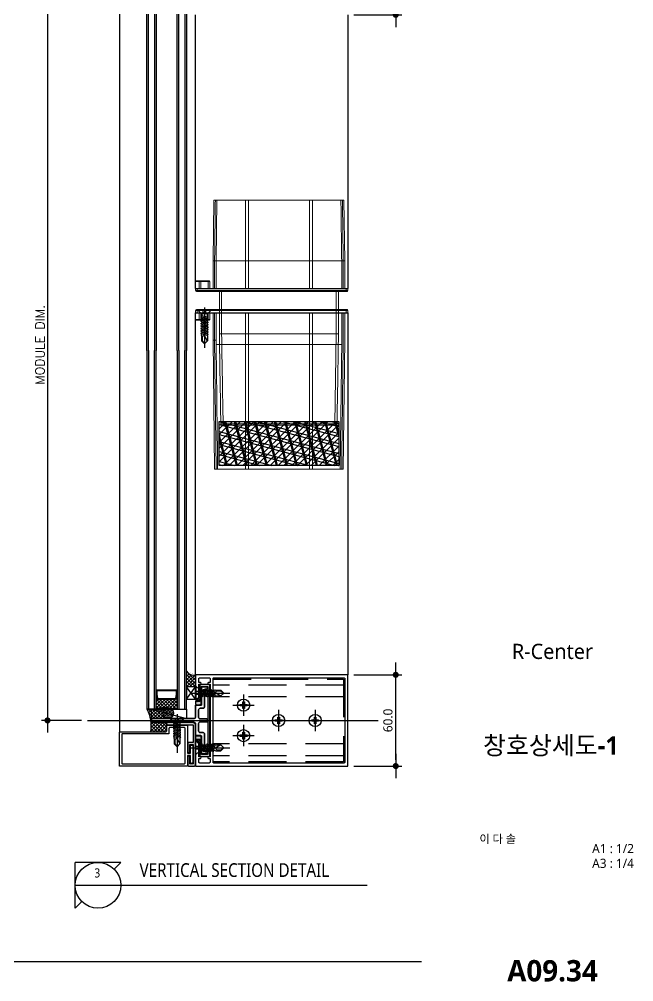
# Model space of a CAD drawing. Extents: x 93 to 3288, y 42 to 1146.
# Drawn here: x 1203 to 1606, y 59 to 692 of the extents above; entities that cross this region are included whole.
import ezdxf
from ezdxf.enums import TextEntityAlignment as Align

# ---------------------------------------------------------------- set-up
doc = ezdxf.new("R2010")
doc.units = 0
doc.header["$LTSCALE"] = 200
doc.header["$MEASUREMENT"] = 0
doc.header["$PDMODE"] = 3
doc.header["$PDSIZE"] = -1
for name, pattern in [('0_A-CEN', [48, 40, -4, 0, -4]), ('CEN-GAUN', [32.2, 30, -1, 0.2, -1]), ('CENTERX2', [4, 2.5, -0.5, 0.5, -0.5]), ('DASHED', [0.3, 0.17, -0.13]), ('HIDDEN', [0.375, 0.25, -0.125]), ('PHANTOM', [25, 20, -1, 1, -1, 1, -1])]:
    doc.linetypes.add(name, pattern=pattern)
doc.layers.get('0').update_dxf_attribs({"linetype": 'CONTINUOUS'})
doc.layers.get('Defpoints').update_dxf_attribs({"color": 137, "linetype": 'CONTINUOUS'})
for name, color, linetype in [('0-SILICONE', 1, 'CONTINUOUS'), ('0-SILICONE HAT', 1, 'CONTINUOUS'), ('0-SPACER TAPE', 2, 'CONTINUOUS'), ('01TEX', 3, 'CONTINUOUS'), ('05SB', 5, 'HIDDEN'), ('3', 3, 'CONTINUOUS'), ('A-CEN', 1, 'CONTINUOUS'), ('A-DIES', 3, 'CONTINUOUS'), ('A-ELE', 60, 'CONTINUOUS'), ('A-HAT', 1, 'CONTINUOUS'), ('A-SEC', 2, 'CONTINUOUS'), ('CEN', 1, 'CEN-GAUN'), ('DIM', 7, 'CONTINUOUS'), ('ELE', 60, 'CONTINUOUS'), ('FORM', 7, 'CONTINUOUS'), ('Glass', 4, 'CONTINUOUS'), ('HAT', 8, 'CONTINUOUS'), ('hatch', 252, 'CONTINUOUS'), ('PA', 6, 'CONTINUOUS'), ('SEALANT', 1, 'CONTINUOUS'), ('SN-BOLT', 6, 'CONTINUOUS'), ('TAG', 6, 'CONTINUOUS'), ('TEXT', 3, 'CONTINUOUS'), ('XR-SHEET$0$TITLE', 7, 'CONTINUOUS'), ('XR-SHEET$1$SHT', 5, 'CONTINUOUS'), ('XR-SHEET$1$TEXT', 3, 'CONTINUOUS'), ('감봉', 4, 'CONTINUOUS')]:
    doc.layers.add(name, color=color, linetype=linetype)
doc.styles.add('FORM1', font='malgun.ttf', dxfattribs={"width": 0.85})
doc.styles.add('GAUN', font='malgun.ttf')
doc.styles.add('XR-SHEET$0$굴림체(옥산)', font='malgun.ttf')
doc.styles.add('맑은고딕', font='malgun.ttf')
doc.styles.add('맑은고딕B', font='malgunbd.ttf')
doc.styles.add('스타일1', font='malgun.ttf')
doc.dimstyles.new('GAUN-4', dxfattribs={"dimscale": 4, "dimtxt": 1.5, "dimasz": 1, "dimexe": 1, "dimexo": 1, "dimgap": 0.5, "dimtad": 1, "dimdec": 1, "dimzin": 1, "dimdsep": 46, "dimlunit": 6, "dimtxsty": '맑은고딕', "dimblk": 'CJDOT', "dimcen": 0.09, "dimdle": 1, "dimclrd": 256, "dimclre": 256, "dimclrt": 3, "dimadec": 0, "dimazin": 0, "dimtfac": 1, "dimtdec": 1, "dimtix": 1, "dimtmove": 2, "dimatfit": 3, "dimfxl": 1, "dimtolj": 1, "dimtzin": 1, "dimarcsym": 0})
pattern_1 = [(315.035, (0, 0), (1.12185, 1.12321), []), (45.035, (0, 0), (-1.12321, 1.12185), [])]
pattern_2 = [(135, (-7575.6603, -1535.9426), (-0.67351921, -0.67351921), []), (225, (-7575.6603, -1535.9426), (0.67351921, -0.67351921), [])]

# ---------------------------------------------------------------- blocks, each defined once
blk = doc.blocks.new('JA-D-420')
at = {"layer": 'A-DIES'}
for points in [[(-44.1, -22.6), (-14.1, -22.6, -0.414214), (-13.6, -23.1), (-13.6, -26.8), (0, -26.8), (0, -8.5), (2, -8.5), (2, -13.05, 1), (3.5, -13.05), (3.5, -2.45, 1), (2, -2.45), (2, -7), (0, -7), (0, 0), (-44.6, 0), (-44.6, -22.1, 0.414214)], [(-43.1, -1.8, -0.414214), (-42.8, -1.5), (-2, -1.5, -0.414214), (-1.5, -2), (-1.5, -24.8, -0.414214), (-2, -25.3), (-11.6, -25.3, -0.414214), (-12.1, -24.8), (-12.1, -21.6, 0.414214), (-12.6, -21.1), (-42.8, -21.1, -0.414214), (-43.1, -20.8)]]:
    blk.add_lwpolyline(points, format="xyb", close=True, dxfattribs=at)
blk = doc.blocks.new('JA-DM-21(JA-D-420)')
blk.add_blockref('JA-D-420', (9526.23, 2493.03))
blk = doc.blocks.new('JA-DM-22(JA-D-325)')
at = {"layer": 'A-DIES'}
for points in [[(-100, 0), (-100, -7.7), (-99.7, -8), (-100, -8.3), (-100, -11.7), (-99.7, -12), (-100, -12.3), (-100, -16), (-98.8, -16, 0.414214), (-97.8, -15), (-97.8, -6.05), (-96.8, -6.05, 1), (-96.8, -5.05), (-97.8, -5.05), (-97.8, -2.5, -0.414214), (-97.3, -2), (-91, -2, -0.414214), (-90.5, -2.5), (-90.5, -5.05), (-91.5, -5.05, 1), (-91.5, -6.05), (-90.5, -6.05), (-90.5, -53.95), (-91.5, -53.95, 1), (-91.5, -54.95), (-90.5, -54.95), (-90.5, -57.5, -0.414214), (-91, -58), (-97.3, -58, -0.414214), (-97.8, -57.5), (-97.8, -54.95), (-96.8, -54.95, 1), (-96.8, -53.95), (-97.8, -53.95), (-97.8, -45, 0.414214), (-98.8, -44), (-100, -44), (-100, -47.7), (-99.7, -48), (-100, -48.3), (-100, -51.7), (-99.7, -52), (-100, -52.3), (-100, -60), (0, -60), (0, 0)], [(-88.5, -2.5, -0.414214), (-88, -2), (-2.5, -2, -0.414214), (-2, -2.5), (-2, -57.5, -0.414214), (-2.5, -58), (-88, -58, -0.414214), (-88.5, -57.5)]]:
    blk.add_lwpolyline(points, format="xyb", close=True, dxfattribs=at)
blk = doc.blocks.new('CJDOT')
blk.add_line((-2, 0), (2, 0))
at = {"const_width": 0.5}
blk.add_lwpolyline([(-0.25, 0, 1), (0.25, 0, 1)], format="xyb", close=True, dxfattribs=at)
blk = doc.blocks.new('*D102')
at = {"layer": 'Defpoints', "color": 0, "transparency": 16777216}
for p in [(1418.51, 754.62, 0), (1450.01, 754.62, 0), (1418.51, 694.62, 0)]:
    blk.add_point(p, dxfattribs=at)
at = {"layer": 'DIM', "lineweight": -2, "transparency": 16777216}
for p, q in [((1422.51, 754.62, 0), (1454.01, 754.62, 0)), ((1450.01, 698.62, 0), (1450.01, 750.62, 0)), ((1422.51, 694.62, 0), (1454.01, 694.62, 0))]:
    blk.add_line(p, q, dxfattribs=at)
at = {"layer": 'DIM', "lineweight": -2, "transparency": 16777216, "xscale": 4, "yscale": 4, "zscale": 4}
for p, rotation in [((1450.01, 754.62, 0), 90), ((1450.01, 694.62, 0), 270)]:
    blk.add_blockref('CJDOT', p, dxfattribs=dict(at, rotation=rotation))
at = {"layer": 'DIM', "color": 3, "transparency": 16777216, "insert": (1444.91, 724.62, 0), "char_height": 6, "attachment_point": 5, "rotation": 90, "style": '맑은고딕'}
blk.add_mtext('\\A1;60.0', dxfattribs=at)
blk = doc.blocks.new('*U86')
at = {"layer": 'A-HAT'}
h = blk.add_hatch(dxfattribs=at)
h.set_pattern_fill('ANSI37', color=252, scale=0.5, angle=-89.96539, style=0)
h.set_pattern_definition(pattern_1)
h.paths.add_polyline_path([(20, 0, -0.125563), (6, 0), (6, -9.5), (6.48, -7.1, -0.357511), (7.21, -6.5), (18.79, -6.5, -0.357511), (19.52, -7.1), (20, -9.5)])
at = {"layer": 'Glass', "color": 5, "linetype": 'PHANTOM', "ltscale": 2}
for p, q in [((1, -243.21), (1, 0)), ((5, 0), (5, -243.21)), ((21, -243.21), (21, 0)), ((25, 0), (25, -243.21))]:
    blk.add_line(p, q, dxfattribs=at)
at = {"layer": 'Glass'}
for points in [[(0, -243.21), (0, 0), (6, 0), (6, -243.21)], [(20, -243.21), (20, 0), (26, 0), (26, -243.21)]]:
    blk.add_lwpolyline(points, dxfattribs=at)
at = {"layer": 'SEALANT'}
blk.add_arc((13, 27.44), 28.31, 255.6865, 284.3135, dxfattribs=at)
at = {"layer": '감봉'}
for points in [[(6, -11.75), (6, -9.5), (6.48, -7.1, -0.357511), (7.21, -6.5), (18.79, -6.5, -0.357511), (19.52, -7.1), (20, -9.5), (20, -11.75, -0.414214), (19.25, -12.5), (6.75, -12.5, -0.414214)], [(6.5, -11.75), (6.5, -9.55), (6.97, -7.2, -0.357511), (7.21, -7), (18.79, -7, -0.357511), (19.03, -7.2), (19.5, -9.55), (19.5, -11.75, -0.414214), (19.25, -12), (6.75, -12, -0.414214)]]:
    blk.add_lwpolyline(points, format="xyb", close=True, dxfattribs=at)
blk = doc.blocks.new('*U83')
at = {"layer": 'A-HAT'}
h = blk.add_hatch(dxfattribs=at)
h.set_pattern_fill('ANSI37', color=252, scale=0.5, angle=-89.96539, style=0)
h.set_pattern_definition(pattern_1)
h.paths.add_polyline_path([(20, 0, -0.125563), (6, 0), (6, -9.5), (6.48, -7.1, -0.357511), (7.21, -6.5), (18.79, -6.5, -0.357511), (19.52, -7.1), (20, -9.5)])
at = {"layer": 'Glass', "color": 5, "linetype": 'PHANTOM', "ltscale": 2}
for p, q in [((1, -235.81), (1, 0)), ((5, 0), (5, -235.81)), ((21, -235.81), (21, 0)), ((25, 0), (25, -235.81))]:
    blk.add_line(p, q, dxfattribs=at)
at = {"layer": 'Glass'}
for points in [[(0, -235.81), (0, 0), (6, 0), (6, -235.81)], [(20, -235.81), (20, 0), (26, 0), (26, -235.81)]]:
    blk.add_lwpolyline(points, dxfattribs=at)
at = {"layer": 'SEALANT'}
blk.add_arc((13, 27.44), 28.31, 255.6865, 284.3135, dxfattribs=at)
at = {"layer": '감봉'}
for points in [[(6, -11.75), (6, -9.5), (6.48, -7.1, -0.357511), (7.21, -6.5), (18.79, -6.5, -0.357511), (19.52, -7.1), (20, -9.5), (20, -11.75, -0.414214), (19.25, -12.5), (6.75, -12.5, -0.414214)], [(6.5, -11.75), (6.5, -9.55), (6.97, -7.2, -0.357511), (7.21, -7), (18.79, -7, -0.357511), (19.03, -7.2), (19.5, -9.55), (19.5, -11.75, -0.414214), (19.25, -12), (6.75, -12, -0.414214)]]:
    blk.add_lwpolyline(points, format="xyb", close=True, dxfattribs=at)
blk = doc.blocks.new('SC')
at = {"color": 9}
for p, q in [((16364.66, -9698.82), (16364.66, -9689.82)), ((16364.88, -9689.82), (16364.66, -9689.82)), ((16364.88, -9698.82), (16364.66, -9698.82))]:
    blk.add_line(p, q, dxfattribs=at)
at = {"color": 9, "linetype": 'Continuous'}
for p, q in [((16364.88, -9698.82), (16364.88, -9689.82)), ((16364.88, -9689.82), (16367.21, -9692.07)), ((16364.88, -9698.82), (16367.21, -9696.57)), ((16367.21, -9696.57), (16367.21, -9692.07)), ((16367.21, -9692.53), (16368.58, -9692.53)), ((16367.21, -9696.11), (16367.78, -9696.11)), ((16367.78, -9696.11), (16368.58, -9692.53)), ((16368.09, -9696.66), (16367.78, -9696.11)), ((16368.32, -9696.66), (16368.63, -9696.11)), ((16368.89, -9691.99), (16368.58, -9692.53)), ((16368.63, -9696.11), (16369.43, -9692.53)), ((16368.63, -9696.11), (16369.38, -9696.11)), ((16369.12, -9691.99), (16369.43, -9692.53)), ((16369.38, -9696.11), (16370.18, -9692.53)), ((16369.69, -9696.66), (16369.38, -9696.11)), ((16369.43, -9692.53), (16370.18, -9692.53)), ((16369.92, -9696.66), (16370.23, -9696.11)), ((16370.49, -9691.99), (16370.18, -9692.53)), ((16370.23, -9696.11), (16371.03, -9692.53)), ((16370.23, -9696.11), (16370.98, -9696.11)), ((16370.72, -9691.99), (16371.03, -9692.53)), ((16370.98, -9696.11), (16371.78, -9692.53)), ((16371.29, -9696.66), (16370.98, -9696.11)), ((16371.03, -9692.53), (16371.78, -9692.53)), ((16371.52, -9696.66), (16371.83, -9696.11)), ((16372.09, -9691.99), (16371.78, -9692.53)), ((16371.83, -9696.11), (16372.63, -9692.53)), ((16371.83, -9696.11), (16372.58, -9696.11)), ((16372.32, -9691.99), (16372.63, -9692.53)), ((16372.58, -9696.11), (16373.38, -9692.53)), ((16372.89, -9696.66), (16372.58, -9696.11)), ((16372.63, -9692.53), (16373.38, -9692.53)), ((16373.12, -9696.66), (16373.43, -9696.11)), ((16373.69, -9691.99), (16373.38, -9692.53)), ((16373.43, -9696.11), (16374.23, -9692.53)), ((16373.43, -9696.11), (16374.18, -9696.11)), ((16373.92, -9691.99), (16374.23, -9692.53)), ((16374.18, -9696.11), (16374.98, -9692.53)), ((16374.49, -9696.66), (16374.18, -9696.11)), ((16374.23, -9692.53), (16374.98, -9692.53)), ((16374.72, -9696.66), (16375.03, -9696.11)), ((16375.29, -9691.99), (16374.98, -9692.53)), ((16375.03, -9696.11), (16375.83, -9692.53)), ((16375.03, -9696.11), (16375.78, -9696.11)), ((16375.52, -9691.99), (16375.83, -9692.53)), ((16375.78, -9696.11), (16376.58, -9692.53)), ((16376.09, -9696.66), (16375.78, -9696.11)), ((16375.83, -9692.53), (16376.58, -9692.53)), ((16376.32, -9696.66), (16376.63, -9696.11)), ((16376.89, -9691.99), (16376.58, -9692.53)), ((16376.63, -9696.11), (16377.43, -9692.53)), ((16377.72, -9696.25), (16376.63, -9696.11)), ((16377.12, -9691.99), (16377.43, -9692.53)), ((16377.43, -9692.53), (16378.45, -9692.4)), ((16377.72, -9696.25), (16381.28, -9696.25)), ((16378.45, -9692.4), (16381.28, -9692.4)), ((16381.28, -9692.39), (16378.5, -9693.83)), ((16378.97, -9695.75), (16381.28, -9695.75)), ((16383.21, -9694.32), (16381.28, -9692.4)), ((16383.21, -9694.32), (16381.28, -9696.25)), ((16381.28, -9695.75), (16383.21, -9694.32)), ((16381.28, -9696.25), (16381.28, -9695.75))]:
    blk.add_line(p, q, dxfattribs=at)
at = {"color": 9, "linetype": 'DASHED'}
for p, q in [((16366.53, -9693.39), (16364.66, -9693.39)), ((16366.53, -9695.26), (16364.66, -9695.26)), ((16366.53, -9695.26), (16366.53, -9693.39))]:
    blk.add_line(p, q, dxfattribs=at)
at = {"color": 9, "linetype": 'Continuous'}
for centre, radius, start, end in [((16368.21, -9696.59), 0.13, 210, 330), ((16369.01, -9692.05), 0.13, 30, 150), ((16369.81, -9696.59), 0.13, 210, 330), ((16370.61, -9692.05), 0.13, 30, 150), ((16371.41, -9696.59), 0.13, 210, 330), ((16372.21, -9692.05), 0.13, 30, 150), ((16373.01, -9696.59), 0.13, 210, 330), ((16373.81, -9692.05), 0.13, 30, 150), ((16374.61, -9696.59), 0.13, 210, 330), ((16375.41, -9692.05), 0.13, 30, 150), ((16376.21, -9696.59), 0.13, 210, 330), ((16377.01, -9692.05), 0.13, 30, 150), ((16378.97, -9694.73), 1.02, 117.36497, 270)]:
    blk.add_arc(centre, radius, start, end, dxfattribs=at)
at = {"layer": 'CEN'}
blk.add_line((16361.79, -9694.32), (16387.21, -9694.32), dxfattribs=at)
blk = doc.blocks.new('JA-DM-19(JA-D-57)')
at = {"layer": 'A-DIES'}
blk.add_lwpolyline([(5.95, -1, -0.414214), (4.95, -2), (3, -2, 0.414214), (2, -3), (2, -8, 0.414214), (3, -9), (7.25, -9, -0.414214), (7.75, -9.5), (7.75, -10.5, -0.414214), (7.25, -11), (3, -11, 0.414214), (2, -12), (2, -17, 0.414214), (3, -18), (4.95, -18, -0.414214), (5.95, -19), (5.95, -30.25, 0.414214), (6.25, -30.55), (7.25, -30.55, -0.414214), (7.75, -31.05), (7.75, -31.55, -0.414214), (7.25, -32.05), (4.45, -32.05, -0.414214), (3.95, -31.55), (3.95, -20.5, 0.414214), (3.45, -20), (0, -20), (0, -12.25, 0.414214), (-1, -11.25), (-28, -11.25, -0.414214), (-29, -10.25), (-29, -9.75, -0.414214), (-28, -8.75), (-1, -8.75, 0.414214), (0, -7.75), (0, 0), (3.45, 0, 0.414214), (3.95, 0.5), (3.95, 11.55, -0.414214), (4.45, 12.05), (7.25, 12.05, -0.414214), (7.75, 11.55), (7.75, 11.05, -0.414214), (7.25, 10.55), (6.25, 10.55, 0.414214), (5.95, 10.25)], format="xyb", close=True, dxfattribs=at)
blk = doc.blocks.new('DSP-3265')
at = {"layer": 'hatch'}
h = blk.add_hatch(color=252, dxfattribs=at)
edge = h.paths.add_edge_path()
edge.add_line((-24.7, 0), (-24.7, -2.2))
edge.add_arc((-24.2, -2.2), 0.5, 180, 270)
edge.add_line((-24.2, -2.7), (-23.2, -2.7))
edge.add_arc((-23.2, -2.2), 0.5, 270, 360)
edge.add_line((-22.7, -2.2), (-22.7, 0))
edge.add_arc((-23.7, 0), 1, 0, 90)
edge.add_line((-23.7, 1), (-34.4, 1))
edge.add_arc((-34.4, 1.3), 0.3, 180, 270, ccw=False)
edge.add_line((-34.7, 1.3), (-34.7, 5))
edge.add_arc((-34.4, 5), 0.3, 90, 180, ccw=False)
edge.add_line((-34.4, 5.3), (9.7, 5.3))
edge.add_arc((9.7, 5), 0.3, 0, 90, ccw=False)
edge.add_line((10, 5), (10, 1.3))
edge.add_arc((9.7, 1.3), 0.3, -90, 0, ccw=False)
edge.add_line((9.7, 1), (-1, 1))
edge.add_arc((-1, 0), 1, 90, 180)
edge.add_line((-2, 0), (-2, -2.2))
edge.add_arc((-1.5, -2.2), 0.5, 180, 270)
edge.add_line((-1.5, -2.7), (-0.5, -2.7))
edge.add_arc((-0.5, -2.2), 0.5, 270, 360)
edge.add_line((0, -2.2), (0, 0))
edge.add_line((0, 0), (10.8, 0))
edge.add_arc((10.8, 0.5), 0.5, 270, 360)
edge.add_line((11.3, 0.5), (11.3, 6.1))
edge.add_arc((10.8, 6.1), 0.5, 360, 450)
edge.add_line((10.8, 6.6), (-35.5, 6.6))
edge.add_arc((-35.5, 6.1), 0.5, 90, 180)
edge.add_line((-36, 6.1), (-36, 0.5))
edge.add_arc((-35.5, 0.5), 0.5, 180, 270)
edge.add_line((-35.5, 0), (-24.7, 0))
at = {"layer": 'PA'}
blk.add_lwpolyline([(-24.7, 0), (-24.7, -2.2, 0.414214), (-24.2, -2.7), (-23.2, -2.7, 0.414214), (-22.7, -2.2), (-22.7, 0, 0.414214), (-23.7, 1), (-34.4, 1, -0.414214), (-34.7, 1.3), (-34.7, 5, -0.414214), (-34.4, 5.3), (9.7, 5.3, -0.414214), (10, 5), (10, 1.3, -0.414214), (9.7, 1), (-1, 1, 0.414214), (-2, 0), (-2, -2.2, 0.414214), (-1.5, -2.7), (-0.5, -2.7, 0.414214), (0, -2.2), (0, 0), (10.8, 0, 0.414214), (11.3, 0.5), (11.3, 6.1, 0.414214), (10.8, 6.6), (-35.5, 6.6, 0.414214), (-36, 6.1), (-36, 0.5, 0.414214), (-35.5, 0)], format="xyb", close=True, dxfattribs=at)
blk = doc.blocks.new('DSP-3267')
h = blk.add_hatch(color=252)
h.dxf.hatch_style = 1
h.paths.add_polyline_path([(3.6, 5.1), (3.6, -7.6), (1.4, -7.6), (1.4, -2.5), (0, -2.5), (0, -8.5, 0.414214), (0.5, -9), (3.6, -9), (3.6, -20.2, -0.414214), (3.3, -20.5), (-13.4, -20.5, 0.414214), (-13.9, -21), (-13.9, -21.7, 0.414214), (-13.4, -22.2), (3.5, -22.2, 0.414214), (5, -20.7), (5, 6, 0.414214), (4.5, 6.5), (0.5, 6.5, 0.414214), (0, 6), (0, 0), (1.4, 0), (1.4, 5.1)])
at = {"layer": 'PA', "ltscale": 0.8}
for p, q in [((0.5, 6.5), (4.5, 6.5)), ((0, 0), (0, 6)), ((1.4, 0), (0, 0)), ((1.4, 5.1), (1.4, 0)), ((3.6, 5.1), (1.4, 5.1)), ((3.6, -7.6), (3.6, 5.1)), ((5, 6), (5, -20.7)), ((0, -2.5), (1.4, -2.5)), ((0, -8.5), (0, -2.5)), ((1.4, -2.5), (1.4, -7.6)), ((3.6, -9), (0.5, -9)), ((1.4, -7.6), (3.6, -7.6)), ((3.6, -20.2), (3.6, -9)), ((-13.9, -21.7), (-13.9, -21)), ((-13.4, -20.5), (3.3, -20.5)), ((3.5, -22.2), (-13.4, -22.2))]:
    blk.add_line(p, q, dxfattribs=at)
for centre, radius, start, end in [((0.5, 6), 0.5, 90, 180), ((4.5, 6), 0.5, 0, 90), ((0.5, -8.5), 0.5, 180, 270), ((-13.4, -21), 0.5, 90, 180), ((-13.4, -21.7), 0.5, 180, 270), ((3.3, -20.2), 0.3, 270, 0), ((3.5, -20.7), 1.5, 270, 0)]:
    blk.add_arc(centre, radius, start, end, dxfattribs=at)
blk = doc.blocks.new('*D125')
at = {"layer": 'Defpoints', "color": 0, "transparency": 16777216}
for p in [(1247.51, 724.62, 0), (1221.23, 230.6, 0), (1247.51, 230.6, 0)]:
    blk.add_point(p, dxfattribs=at)
at = {"layer": 'DIM', "lineweight": -2, "transparency": 16777216}
for p, q in [((1243.51, 724.62, 0), (1217.23, 724.62, 0)), ((1221.23, 720.62, 0), (1221.23, 234.6, 0)), ((1243.51, 230.6, 0), (1217.23, 230.6, 0))]:
    blk.add_line(p, q, dxfattribs=at)
at = {"layer": 'DIM', "lineweight": -2, "transparency": 16777216, "xscale": 4, "yscale": 4, "zscale": 4}
for p, rotation in [((1221.23, 724.62, 0), 90), ((1221.23, 230.6, 0), 270)]:
    blk.add_blockref('CJDOT', p, dxfattribs=dict(at, rotation=rotation))
at = {"layer": 'DIM', "color": 3, "transparency": 16777216, "insert": (1216.23, 477.61, 0), "char_height": 6, "attachment_point": 5, "rotation": 90, "style": '맑은고딕'}
blk.add_mtext('\\A1;{\\Fsimplex,whgtxt|c129;MODULE DIM.}', dxfattribs=at)
blk = doc.blocks.new('SLEEV150-1')
at = {"color": 8, "linetype": 'HIDDEN', "lineweight": 0, "ltscale": 2, "extrusion": (2.28848e-17, 1, 0)}
for p, q in [((-88.5, 18), (-88, 58)), ((-88, 58), (-87, 58)), ((-87, 58), (-86, 58)), ((-86.5, 18), (-86, 58)), ((-86, 58), (-67.25, 58)), ((-67.25, 58), (-65.25, 58)), ((-65.25, 18), (-65.25, 58)), ((-65.25, 58), (-25.25, 58)), ((-25.25, 58), (-23.25, 58)), ((-23.25, 18), (-23.25, 58)), ((-23.25, 58), (-4.5, 58)), ((-4.5, 58), (-3.5, 58)), ((-3.5, 58), (-2.5, 58)), ((-2, 18), (-2.5, 58)), ((-88.5, 18), (-87.5, 18)), ((-88.5, 18), (-88.5, 0)), ((-87.5, 0), (-87.5, 18)), ((-87.5, 18), (-86.5, 18)), ((-86.5, 0), (-86.5, 18)), ((-86.5, 18), (-67.25, 18)), ((-67.25, 0), (-67.25, 18)), ((-67.25, 18), (-65.25, 18)), ((-65.25, 0), (-65.25, 18)), ((-65.25, 18), (-25.25, 18)), ((-25.25, 0), (-25.25, 18)), ((-25.25, 18), (-23.25, 18)), ((-23.25, 0), (-23.25, 18)), ((-23.25, 18), (-4, 18)), ((-4, 0), (-4, 18)), ((-4, 18), (-3, 18)), ((-3, 0), (-3, 18)), ((-3, 18), (-2, 18)), ((-2, 18), (-2, 0)), ((-84.4, -30), (-84.4, -17)), ((-82.9, -30), (-82.9, -17)), ((-7.6, -30), (-7.6, -17)), ((-6.1, -30), (-6.1, -17)), ((-82.9, -30), (-84.4, -30)), ((-7.6, -30), (-82.9, -30)), ((-7.6, -30), (-8.58, -89.02)), ((-6.1, -30), (-7.6, -30)), ((-67.25, -37), (-86.5, -37)), ((-65.25, -37), (-67.25, -37)), ((-25.25, -37), (-65.25, -37)), ((-23.25, -37), (-25.25, -37)), ((-4, -37), (-23.25, -37)), ((-81.92, -89.02), (-81.92, -90)), ((-8.58, -89.02), (-81.92, -89.02)), ((-81.92, -90), (-8.58, -90)), ((-8.58, -90), (-8.58, -89.02))]:
    blk.add_line(p, q, dxfattribs=at)
at = {"color": 8, "linetype": 'Continuous', "lineweight": 0, "extrusion": (2.28848e-17, 1, 0)}
for p, q in [((-100, 4.5), (-97.6, 4.5)), ((-100, 0), (-100, 4.5)), ((-97.1, 5), (-99.5, 5)), ((-97.6, 0), (-97.6, 4.5)), ((-97.6, 4.5), (-96.6, 4.5)), ((-96.6, 5), (-97.1, 5)), ((-91.7, 5), (-96.6, 5)), ((-96.6, 4.5), (-96.6, 5)), ((-96.6, 0), (-96.6, 4.5)), ((-96.6, 4.5), (-91.7, 4.5)), ((-91.2, 5), (-91.7, 5)), ((-91.7, 4.5), (-91.7, 5)), ((-91.7, 0), (-91.7, 4.5)), ((-91.7, 4.5), (-90.7, 4.5)), ((-90.7, 0), (-90.7, 4.5)), ((0, -1.5), (0, 0)), ((-100, -1.5), (-100, 0)), ((-99, 0), (-100, 0)), ((-99, -1.5), (-100, -1.5)), ((-99.5, -2), (-99, -2)), ((-99, -1.5), (-99, 0)), ((-1, 0), (-99, 0)), ((-1, -1.5), (-99, -1.5)), ((-99, -1.5), (-99, -2)), ((-99, -2), (-1, -2)), ((-84.4, -17), (-84.4, -2)), ((-82.9, -17), (-82.9, -2)), ((-7.6, -17), (-7.6, -2)), ((-6.1, -17), (-6.1, -2)), ((-1, -1.5), (-1, 0)), ((0, 0), (-1, 0)), ((0, -1.5), (-1, -1.5)), ((-1, -2), (-1, -1.5)), ((-1, -2), (-0.5, -2))]:
    blk.add_line(p, q, dxfattribs=at)
at = {"color": 8, "linetype": 'Continuous', "lineweight": 0}
for centre, start, end in [((-99.5, 4.5), 90, 180), ((-97.1, 4.5), 90, 180), ((-91.2, 4.5), 0, 90), ((-99.5, -1.5), 180, 270), ((-0.5, -1.5), 270, 0)]:
    blk.add_arc(centre, 0.5, start, end, dxfattribs=at)
at = {"color": 8, "linetype": 'HIDDEN', "lineweight": 0, "ltscale": 2}
for centre, start, end in [((-82.42, -89), 180.95484, 270), ((-8.08, -89), 270, 359.04516)]:
    blk.add_arc(centre, 1, start, end, dxfattribs=at)
for points in [[(-87.5, 18), (-87.33, 31.33), (-87.17, 44.67), (-87, 58)], [(-67.25, 18), (-67.25, 31.33), (-67.25, 44.67), (-67.25, 58)], [(-25.25, 18), (-25.25, 31.33), (-25.25, 44.67), (-25.25, 58)], [(-4, 18), (-4.17, 31.33), (-4.33, 44.67), (-4.5, 58)], [(-3, 18), (-3.17, 31.33), (-3.33, 44.67), (-3.5, 58)], [(-84.4, -30), (-84.07, -49.67), (-83.74, -69.34), (-83.42, -89.02)], [(-82.9, -30), (-82.57, -49.67), (-82.24, -69.34), (-81.92, -89.02)], [(-6.1, -30), (-6.43, -49.67), (-6.76, -69.34), (-7.08, -89.02)]]:
    blk.add_open_spline(points, degree=3, dxfattribs=at)
for points, knots in [([(-81.92, -89.02), (-82.01, -89.02), (-82.11, -89.02), (-82.36, -89.02), (-82.51, -89.02), (-82.87, -89.02), (-83.06, -89.02), (-83.34, -89.02), (-83.42, -89.02), (-83.42, -89.02)], [-0.781572, -0.781572, -0.781572, -0.781572, -0.6838755, -0.6838755, -0.5275611, -0.5275611, -0.2774581, -0.2774581, 0, 0, 0, 0]), ([(-81.92, -90), (-81.95, -90), (-81.98, -90), (-82.07, -90), (-82.12, -90), (-82.23, -90), (-82.3, -90), (-82.39, -90), (-82.42, -90), (-82.42, -90)], [-0.781572, -0.781572, -0.781572, -0.781572, -0.6838755, -0.6838755, -0.5275611, -0.5275611, -0.2774581, -0.2774581, 0, 0, 0, 0]), ([(-7.08, -89.02), (-7.08, -89.02), (-7.16, -89.02), (-7.44, -89.02), (-7.63, -89.02), (-7.99, -89.02), (-8.14, -89.02), (-8.39, -89.02), (-8.49, -89.02), (-8.58, -89.02)], [-0.781572, -0.781572, -0.781572, -0.781572, -0.504114, -0.504114, -0.2540109, -0.2540109, -0.0976965, -0.0976965, 0, 0, 0, 0]), ([(-8.08, -90), (-8.08, -90), (-8.11, -90), (-8.2, -90), (-8.27, -90), (-8.38, -90), (-8.43, -90), (-8.52, -90), (-8.55, -90), (-8.58, -90)], [-0.781572, -0.781572, -0.781572, -0.781572, -0.504114, -0.504114, -0.2540109, -0.2540109, -0.0976965, -0.0976965, 0, 0, 0, 0])]:
    blk.add_open_spline(points, degree=3, knots=knots, dxfattribs=at)
blk = doc.blocks.new('A$C592F12D3')
at = {"color": 8}
for p, q in [((0, 25.11), (9, 25.11)), ((0, 24.89), (0, 25.11)), ((9, 24.89), (9, 25.11))]:
    blk.add_line(p, q, dxfattribs=at)
at = {"color": 8, "linetype": 'Continuous'}
for p, q in [((0, 24.89), (9, 24.89)), ((0, 24.89), (2.25, 22.56)), ((2.16, 20.88), (2.71, 21.19)), ((2.16, 20.65), (2.71, 20.34)), ((2.16, 19.28), (2.71, 19.59)), ((2.16, 19.05), (2.71, 18.74)), ((2.25, 22.56), (6.75, 22.56)), ((2.71, 22.56), (2.71, 21.19)), ((2.71, 21.19), (6.29, 20.39)), ((2.71, 20.34), (6.29, 19.54)), ((2.71, 20.34), (2.71, 19.59)), ((2.71, 19.59), (6.29, 18.79)), ((6.29, 22.56), (6.29, 20.39)), ((6.84, 20.08), (6.29, 20.39)), ((6.84, 19.85), (6.29, 19.54)), ((6.29, 19.54), (6.29, 18.79)), ((9, 24.89), (6.75, 22.56)), ((2.16, 17.68), (2.71, 17.99)), ((2.16, 17.45), (2.71, 17.14)), ((2.16, 16.08), (2.71, 16.39)), ((2.16, 15.85), (2.71, 15.54)), ((2.16, 14.48), (2.71, 14.79)), ((2.16, 14.25), (2.71, 13.94)), ((2.16, 12.88), (2.71, 13.19)), ((2.71, 18.74), (6.29, 17.94)), ((2.71, 18.74), (2.71, 17.99)), ((2.71, 17.99), (6.29, 17.19)), ((2.71, 17.14), (6.29, 16.34)), ((2.71, 17.14), (2.71, 16.39)), ((2.71, 16.39), (6.29, 15.59)), ((2.71, 15.54), (6.29, 14.74)), ((2.71, 15.54), (2.71, 14.79)), ((2.71, 14.79), (6.29, 13.99)), ((2.71, 13.94), (6.29, 13.14)), ((2.71, 13.94), (2.71, 13.19)), ((2.71, 13.19), (6.29, 12.39)), ((6.84, 18.48), (6.29, 18.79)), ((6.84, 18.25), (6.29, 17.94)), ((6.29, 17.94), (6.29, 17.19)), ((6.84, 16.88), (6.29, 17.19)), ((6.84, 16.65), (6.29, 16.34)), ((6.29, 16.34), (6.29, 15.59)), ((6.84, 15.28), (6.29, 15.59)), ((6.84, 15.05), (6.29, 14.74)), ((6.29, 14.74), (6.29, 13.99)), ((6.84, 13.68), (6.29, 13.99)), ((6.84, 13.45), (6.29, 13.14)), ((6.29, 13.14), (6.29, 12.39)), ((2.16, 12.65), (2.71, 12.34)), ((2.16, 11.28), (2.71, 11.59)), ((2.16, 11.05), (2.71, 10.74)), ((2.16, 9.68), (2.71, 9.99)), ((2.16, 9.45), (2.71, 9.14)), ((2.57, 8.05), (2.71, 9.14)), ((2.57, 8.05), (2.57, 4.49)), ((2.71, 12.34), (6.29, 11.54)), ((2.71, 12.34), (2.71, 11.59)), ((2.71, 11.59), (6.29, 10.79)), ((2.71, 10.74), (6.29, 9.94)), ((2.71, 10.74), (2.71, 9.99)), ((2.71, 9.99), (6.29, 9.19)), ((2.71, 9.14), (6.29, 8.34)), ((3.07, 6.81), (3.07, 4.49)), ((6.44, 4.5), (5, 7.27)), ((6.84, 12.08), (6.29, 12.39)), ((6.84, 11.85), (6.29, 11.54)), ((6.29, 11.54), (6.29, 10.79)), ((6.84, 10.48), (6.29, 10.79)), ((6.84, 10.25), (6.29, 9.94)), ((6.29, 9.94), (6.29, 9.19)), ((6.84, 8.88), (6.29, 9.19)), ((6.84, 8.65), (6.29, 8.34)), ((6.29, 8.34), (6.43, 7.32)), ((6.43, 7.32), (6.43, 4.49)), ((4.5, 2.56), (2.57, 4.49)), ((2.57, 4.49), (3.07, 4.49)), ((3.07, 4.49), (4.5, 2.56)), ((4.5, 2.56), (6.43, 4.49))]:
    blk.add_line(p, q, dxfattribs=at)
at = {"color": 8, "linetype": 'DASHED'}
for p, q in [((3.56, 23.24), (3.56, 25.11)), ((3.56, 23.24), (5.44, 23.24)), ((5.44, 23.24), (5.44, 25.11))]:
    blk.add_line(p, q, dxfattribs=at)
at = {"color": 8, "linetype": 'Continuous'}
for centre, radius, start, end in [((2.23, 20.76), 0.13, 120, 240), ((2.23, 19.16), 0.13, 120, 240), ((6.77, 19.96), 0.13, 300, 60), ((2.23, 17.56), 0.13, 120, 240), ((2.23, 15.96), 0.13, 120, 240), ((2.23, 14.36), 0.13, 120, 240), ((2.23, 12.76), 0.13, 120, 240), ((6.77, 18.36), 0.13, 300, 60), ((6.77, 16.76), 0.13, 300, 60), ((6.77, 15.16), 0.13, 300, 60), ((6.77, 13.56), 0.13, 300, 60), ((2.23, 11.16), 0.13, 120, 240), ((2.23, 9.56), 0.13, 120, 240), ((4.09, 6.81), 1.02, 27.36497, 180), ((6.77, 11.96), 0.13, 300, 60), ((6.77, 10.36), 0.13, 300, 60), ((6.77, 8.76), 0.13, 300, 60)]:
    blk.add_arc(centre, radius, start, end, dxfattribs=at)
at = {"layer": 'A-CEN', "color": 8}
blk.add_line((4.5, 26.43), (4.5, 0), dxfattribs=at)
blk = doc.blocks.new('sscrewc20')
at = {"color": 8}
blk.add_blockref('A$C592F12D3', (-4.5, -22.56), dxfattribs=at)
blk = doc.blocks.new('SLEEV150-2')
at = {"layer": 'TAG'}
h = blk.add_hatch(dxfattribs=at)
h.set_pattern_fill('NET3', color=8, scale=2, angle=45)
h.set_pattern_definition([(45, (-36448.594, -1834.379), (-4.4901281, 4.4901281), []), (105, (-36448.594, -1834.379), (-6.133629, -1.6435009), []), (165, (-36448.594, -1834.379), (-1.6435009, -6.133629), [])])
h.paths.add_polyline_path([(-84.5, -71.5), (-5.96, -71.5), (-5.96, -100.5), (-84.5, -100.5)])
at = {"color": 8, "linetype": 'Continuous', "lineweight": 0, "extrusion": (2.28848e-17, 1, 0)}
for p, q in [((-100, 1.5), (-99, 1.5)), ((-100, 1.5), (-100, 0)), ((-100, 0), (-99, 0)), ((-99, 2), (-99.5, 2)), ((-1, 2), (-99, 2)), ((-99, 2), (-99, 1.5)), ((-99, 1.5), (-1, 1.5)), ((-99, 1.5), (-99, 0)), ((-99, 0), (-1, 0)), ((-1, 1.5), (-1, 2)), ((-0.5, 2), (-1, 2)), ((-1, 1.5), (0, 1.5)), ((-1, 1.5), (-1, 0)), ((-1, 0), (0, 0)), ((0, 1.5), (0, 0))]:
    blk.add_line(p, q, dxfattribs=at)
at = {"color": 8, "linetype": 'HIDDEN', "lineweight": 0, "ltscale": 2, "extrusion": (2.28848e-17, 1, 0)}
for p, q in [((-100, 0), (-100, -4.5)), ((-97.6, 0), (-97.6, -4.5)), ((-96.6, 0), (-96.6, -4.5)), ((-91.7, 0), (-91.7, -4.5)), ((-90.7, 0), (-90.7, -4.5)), ((-88.5, 0), (-88.5, -18)), ((-87.5, 0), (-87.5, -18)), ((-86.5, 0), (-86.5, -18)), ((-67.25, 0), (-67.25, -18)), ((-65.25, 0), (-65.25, -18)), ((-25.25, 0), (-25.25, -18)), ((-23.25, 0), (-23.25, -18)), ((-4, 0), (-4, -18)), ((-3, 0), (-3, -18)), ((-2, 0), (-2, -18)), ((-97.6, -4.5), (-100, -4.5)), ((-99.5, -5), (-97.1, -5)), ((-96.6, -4.5), (-97.6, -4.5)), ((-97.1, -5), (-96.6, -5)), ((-91.7, -4.5), (-96.6, -4.5)), ((-96.6, -5), (-96.6, -4.5)), ((-96.6, -5), (-91.7, -5)), ((-90.7, -4.5), (-91.7, -4.5)), ((-91.7, -5), (-91.7, -4.5)), ((-91.7, -5), (-91.2, -5)), ((-87.5, -18), (-88.5, -18)), ((-88.5, -18), (-87.5, -103)), ((-86.5, -18), (-87.5, -18)), ((-87.5, -18), (-86.5, -103)), ((-67.25, -18), (-67.25, -103)), ((-25.25, -18), (-25.25, -103)), ((-4, -18), (-5, -103)), ((-2, -18), (-3, -103)), ((-86.5, -103), (-87.5, -103)), ((-85.5, -103), (-86.5, -103)), ((-67.25, -103), (-85.5, -103)), ((-65.25, -103), (-67.25, -103)), ((-25.25, -103), (-65.25, -103)), ((-23.25, -103), (-25.25, -103)), ((-5, -103), (-23.25, -103)), ((-4, -103), (-5, -103)), ((-3, -103), (-4, -103))]:
    blk.add_line(p, q, dxfattribs=at)
at = {"color": 8, "linetype": 'Continuous', "lineweight": 0}
for centre, start, end in [((-99.5, 1.5), 90, 180), ((-0.5, 1.5), 0, 90)]:
    blk.add_arc(centre, 0.5, start, end, dxfattribs=at)
at = {"color": 8, "linetype": 'HIDDEN', "lineweight": 0, "ltscale": 2}
for centre, start, end in [((-99.5, -4.5), 180, 270), ((-97.1, -4.5), 180, 270), ((-91.2, -4.5), 270, 0)]:
    blk.add_arc(centre, 0.5, start, end, dxfattribs=at)
for points in [[(-86.5, -18), (-86.17, -46.33), (-85.83, -74.67), (-85.5, -103)], [(-65.25, -18), (-65.25, -46.33), (-65.25, -74.67), (-65.25, -103)], [(-23.25, -18), (-23.25, -46.33), (-23.25, -74.67), (-23.25, -103)], [(-3, -18), (-3.33, -46.33), (-3.67, -74.67), (-4, -103)]]:
    blk.add_open_spline(points, degree=3, dxfattribs=at)
at = {"layer": 'TAG', "color": 5}
blk.add_lwpolyline([(-84.5, -71.5), (-5.96, -71.5), (-5.96, -100.5), (-84.5, -100.5)], close=True, dxfattribs=at)
at = {"layer": 'HAT'}
blk.add_blockref('sscrewc20', (-94.15, -0.55), dxfattribs=at)
blk = doc.blocks.new('*D132')
at = {"layer": 'Defpoints', "color": 0, "transparency": 16777216}
for p in [(1418.51, 260.6, 0), (1450.01, 260.6, 0), (1418.51, 200.6, 0)]:
    blk.add_point(p, dxfattribs=at)
at = {"layer": 'DIM', "lineweight": -2, "transparency": 16777216}
for p, q in [((1422.51, 260.6, 0), (1454.01, 260.6, 0)), ((1450.01, 204.6, 0), (1450.01, 256.6, 0)), ((1422.51, 200.6, 0), (1454.01, 200.6, 0))]:
    blk.add_line(p, q, dxfattribs=at)
at = {"layer": 'DIM', "lineweight": -2, "transparency": 16777216, "xscale": 4, "yscale": 4, "zscale": 4}
for p, rotation in [((1450.01, 260.6, 0), 90), ((1450.01, 200.6, 0), 270)]:
    blk.add_blockref('CJDOT', p, dxfattribs=dict(at, rotation=rotation))
at = {"layer": 'DIM', "color": 3, "transparency": 16777216, "insert": (1444.91, 230.6, 0), "char_height": 6, "attachment_point": 5, "rotation": 90, "style": '맑은고딕'}
blk.add_mtext('\\A1;60.0', dxfattribs=at)
blk = doc.blocks.new('SHEAR BLOCK')
at = {"layer": '05SB', "ltscale": 0.5}
for p, q in [((85.75, -4.02), (0, -4.02)), ((85.75, -11.7), (0, -11.7)), ((85.75, -42.7), (0, -42.7)), ((85.75, -50.38), (0, -50.38))]:
    blk.add_line(p, q, dxfattribs=at)
blk.add_lwpolyline([(0, 0), (85.75, 0), (85.75, -54.4), (0, -54.4)], close=True, dxfattribs=at)
at = {"layer": 'SN-BOLT', "color": 1, "linetype": '0_A-CEN', "ltscale": 0.2}
for p, q in [((20.03, -10.2), (20.03, -24.2)), ((13.03, -17.2), (27.03, -17.2)), ((43.03, -20.2), (43.03, -34.2)), ((67.03, -20.2), (67.03, -34.2)), ((20.03, -30.2), (20.03, -44.2)), ((36.03, -27.2), (50.03, -27.2)), ((60.03, -27.2), (74.03, -27.2)), ((13.03, -37.2), (27.03, -37.2))]:
    blk.add_line(p, q, dxfattribs=at)
at = {"layer": 'SN-BOLT', "color": 7}
for p, q in [((23.53, -17.2), (16.53, -17.2)), ((20.03, -13.7), (20.03, -20.7)), ((43.03, -23.7), (43.03, -30.7)), ((67.03, -23.7), (67.03, -30.7)), ((46.53, -27.2), (39.53, -27.2)), ((23.53, -37.2), (16.53, -37.2)), ((20.03, -33.7), (20.03, -40.7))]:
    blk.add_line(p, q, dxfattribs=at)
at = {"layer": 'SN-BOLT', "color": 6}
for points in [[(19.53, -19.45), (19.53, -18.2, 0.414214), (19.03, -17.7), (17.78, -17.7), (17.78, -16.7), (19.03, -16.7, 0.414214), (19.53, -16.2), (19.53, -14.95), (20.53, -14.95), (20.53, -16.2, 0.414214), (21.03, -16.7), (22.28, -16.7), (22.28, -17.7), (21.03, -17.7, 0.414214), (20.53, -18.2), (20.53, -19.45)], [(42.53, -29.45), (42.53, -28.2, 0.414214), (42.03, -27.7), (40.78, -27.7), (40.78, -26.7), (42.03, -26.7, 0.414214), (42.53, -26.2), (42.53, -24.95), (43.53, -24.95), (43.53, -26.2, 0.414214), (44.03, -26.7), (45.28, -26.7), (45.28, -27.7), (44.03, -27.7, 0.414214), (43.53, -28.2), (43.53, -29.45)], [(66.53, -29.45), (66.53, -28.2, 0.414214), (66.03, -27.7), (64.78, -27.7), (64.78, -26.7), (66.03, -26.7, 0.414214), (66.53, -26.2), (66.53, -24.95), (67.53, -24.95), (67.53, -26.2, 0.414214), (68.03, -26.7), (69.28, -26.7), (69.28, -27.7), (68.03, -27.7, 0.414214), (67.53, -28.2), (67.53, -29.45)], [(19.53, -39.45), (19.53, -38.2, 0.414214), (19.03, -37.7), (17.78, -37.7), (17.78, -36.7), (19.03, -36.7, 0.414214), (19.53, -36.2), (19.53, -34.95), (20.53, -34.95), (20.53, -36.2, 0.414214), (21.03, -36.7), (22.28, -36.7), (22.28, -37.7), (21.03, -37.7, 0.414214), (20.53, -38.2), (20.53, -39.45)]]:
    blk.add_lwpolyline(points, format="xyb", close=True, dxfattribs=at)
for centre in [(20.03, -17.2), (43.03, -27.2), (67.03, -27.2), (20.03, -37.2)]:
    blk.add_circle(centre, 4, dxfattribs=at)
blk = doc.blocks.new('SETTING BLOCK4')
at = {"color": 8, "linetype": 'HIDDEN'}
blk.add_line((1, 0), (24, -6.25), dxfattribs=at)
blk.add_lwpolyline([(1, 0), (24, 0), (24, -6.25), (1, -6.25)], close=True, dxfattribs=at)
blk = doc.blocks.new('*U78')
at = {"layer": '0-SILICONE HAT', "ltscale": 0.5}
h = blk.add_hatch(dxfattribs=at)
h.set_pattern_fill('ANSI37', color=8, scale=0.5, angle=-90)
h.set_pattern_definition([(315, (-2688.7698, -1629.0293), (1.122532, 1.122532), []), (45, (-2688.7698, -1629.0293), (-1.122532, 1.122532), [])])
edge = h.paths.add_edge_path()
edge.add_line((8, 0), (0, 0))
edge.add_line((0, 0), (0, -6))
edge.add_line((0, -6), (10.39, -6))
edge.add_arc((13.04, -1.47), 5.25, 163.79431, 239.7032, ccw=False)
at = {"layer": '0-SILICONE'}
blk.add_lwpolyline([(8, 0), (0, 0), (0, -6), (10.39, -6, -0.343883)], format="xyb", close=True, dxfattribs=at)
at = {"layer": '0-SPACER TAPE'}
for p, q in [((-8, -6), (0, 0)), ((-8, 0), (0, -6))]:
    blk.add_line(p, q, dxfattribs=at)
blk.add_lwpolyline([(-8, 0), (0, 0), (0, -6), (-8, -6)], close=True, dxfattribs=at)
blk = doc.blocks.new('XR-SHEET$0$TITLE')
at = {"layer": 'XR-SHEET$0$TITLE', "true_color": 0x000000, "style": 'XR-SHEET$0$굴림체(옥산)'}
for tag, height, p in [('동명칭', 6, (776.77, -457.26)), ('SCALE-A1', 3, (797.5, -522)), ('SCALE-A3', 3, (797.5, -527)), ('DATA', 3, (797.5, -540))]:
    blk.add_attdef(tag, text='', height=height, dxfattribs=at).set_placement(p, align=Align.MIDDLE)
for tag, height, p in [('TITLE1', 6, (776.5, -479.4)), ('TITLE4', 6, (776.5, -484.39)), ('TITLE2', 6, (776.5, -489)), ('TITLE5', 6, (776.5, -493.99)), ('TITLE3', 6, (776.5, -498.7)), ('NAME-1', 3, (760.16, -517.5)), ('NAME-2', 3, (760.16, -526.5)), ('A0.00', 7, (776.5, -561))]:
    blk.add_attdef(tag, text='', height=height, dxfattribs=at).set_placement(p, align=Align.MIDDLE_CENTER)

msp = doc.modelspace()

# ---------------------------------------------------------------- hatches: boundary and pattern name
h = msp.add_hatch()
h.set_pattern_fill('DOTS', color=1, scale=0.666667, angle=-90, style=0)
h.set_pattern_definition([(270, (-7575.6603, -1535.9426), (1.05833333, -0.52916667), [0, -1.05833333])])
h.paths.add_polyline_path([(1301.1, 231.9), (1301.1, 238.1), (1298.33, 238.1, 0.228916), (1297.01, 235.35, 0.464416)])
h.paths.add_polyline_path([(1302.69, 238.1), (1301.1, 238.1), (1301.1, 231.9, 0.365732), (1304.02, 235.35, 0.228916)])
h.paths.add_polyline_path([(1301.1, 238.1), (1301.1, 238.81, 0.21287), (1298.33, 238.1)])
h.paths.add_polyline_path([(1302.69, 238.1, 0.126247), (1301.1, 238.81), (1301.1, 238.1)])
at = {"layer": 'A-HAT'}
h = msp.add_hatch(dxfattribs=at)
h.set_pattern_fill('ANSI37', color=252, scale=0.3, angle=90)
h.set_pattern_definition(pattern_2)
h.paths.add_polyline_path([(1320.86, 243.3, -0.414214), (1320.46, 242.9), (1318.91, 242.9, 0.198912), (1318.63, 242.78, 0.17105), (1318.73, 244.1), (1318.74, 244.1), (1319.25, 244.6), (1319.71, 244.6, 0.198912), (1320.42, 244.89), (1320.86, 244.65)])
h = msp.add_hatch(dxfattribs=at)
h.set_pattern_fill('ANSI37', color=252, scale=0.5)
h.set_pattern_definition([(45, (-469.0122, 8900.4837), (-1.12253202, 1.12253202), []), (135, (-469.0122, 8900.4837), (-1.12253202, -1.12253202), [])])
h.paths.add_polyline_path([(1299.01, 223.2, 0.414214), (1299.51, 223.7), (1299.51, 227.4), (1299.51, 227.88, -0.113237), (1299.46, 228.1), (1299.46, 228.8, -0.113237), (1299.51, 229.02), (1299.51, 229.35), (1290.51, 229.35, -0.414214), (1289.51, 230.35), (1289.51, 230.6), (1288.85, 230.6, -0.072466), (1288.87, 223.2)])
h.paths.add_polyline_path([(1300.37, 231.85, -0.979407), (1300.51, 238.86, -0.007209), (1300.61, 238.86, 0.096247), (1292.51, 238.1), (1286.51, 238.1, -0.076939), (1288.85, 230.6), (1289.51, 230.6), (1289.51, 230.85, -0.414214), (1290.51, 231.85)])
h = msp.add_hatch(dxfattribs=at)
h.set_pattern_fill('ANSI37', color=252, scale=0.3, angle=90)
h.set_pattern_definition(pattern_2)
h.paths.add_polyline_path([(1320.86, 216.14), (1320.6, 216.05, 0.281889), (1319.71, 216.6), (1319.27, 216.6), (1318.74, 217.11), (1318.64, 217.11, 0.114195), (1318.56, 218.52, 0.281781), (1318.91, 218.3), (1320.46, 218.3, -0.414214), (1320.86, 217.9)])
at = {"layer": 'TAG'}
h = msp.add_hatch(dxfattribs=at)
h.set_pattern_fill('NET3', scale=2, angle=45)
h.set_pattern_definition([(45, (-35030.0813, -1335.6294), (-4.4901281, 4.4901281), []), (105, (-35030.0813, -1335.6294), (-6.133629, -1.6435009), []), (165, (-35030.0813, -1335.6294), (-1.6435009, -6.133629), [])])
h.paths.add_polyline_path([(1334.01, 427.25), (1412.55, 427.25), (1412.55, 398.25), (1334.01, 398.25)])

# ---------------------------------------------------------------- linework, layer by layer
at = {"elevation": 0}
msp.add_lwpolyline([(1324.46, 221.6, 0.414214), (1323.46, 222.6), (1321.51, 222.6, -0.414214), (1320.51, 223.6), (1320.51, 228.6, -0.414214), (1321.51, 229.6), (1325.76, 229.6, 0.414214), (1326.26, 230.1), (1326.26, 231.1, 0.414214), (1325.76, 231.6), (1321.51, 231.6, -0.414214), (1320.51, 232.6), (1320.51, 237.6, -0.414214), (1321.51, 238.6), (1323.46, 238.6, 0.414214), (1324.46, 239.6), (1324.46, 251.15), (1325.76, 251.15, 0.414214), (1326.26, 251.65), (1326.26, 252.15, 0.414214), (1325.76, 252.65), (1322.96, 252.65, 0.414214), (1322.46, 252.15), (1322.46, 241.1, -0.414214), (1321.96, 240.6), (1318.51, 240.6), (1318.51, 232.85, -0.414214), (1317.51, 231.85), (1290.51, 231.85, 0.414214), (1289.51, 230.85), (1289.51, 230.35, 0.414214), (1290.51, 229.35), (1317.51, 229.35, -0.414214), (1318.51, 228.35), (1318.51, 220.6), (1321.96, 220.6, -0.414214), (1322.46, 220.1), (1322.46, 209.05, 0.414214), (1322.96, 208.55), (1325.76, 208.55, 0.414214), (1326.26, 209.05), (1326.26, 209.55, 0.414214), (1325.76, 210.05), (1324.46, 210.05)], format="xyb", close=True, dxfattribs=at)
at = {"layer": '3'}
msp.add_line((93, 72), (1467, 72), dxfattribs=at)
at = {"layer": 'A-ELE'}
for p, q in [((1268.51, 724.62, 0), (1268.51, 222.7, 0)), ((1318.51, 514.75, 0), (1318.51, 694.62, 0)), ((1418.51, 694.62, 0), (1418.51, 514.75, 0)), ((1318.51, 260.6, 0), (1318.51, 498.75, 0)), ((1418.51, 498.75, 0), (1418.51, 260.6, 0))]:
    msp.add_line(p, q, dxfattribs=at)
at = {"layer": 'A-SEC'}
msp.add_circle((1300.51, 235.35, 0), 3.5, dxfattribs=at)
at = {"layer": 'CEN', "color": 1, "linetype": 'CENTERX2', "ltscale": 10}
msp.add_line((1247.51, 230.6, 0), (1438.51, 230.6, 0), dxfattribs=at)
at = {"layer": 'ELE', "color": 7}
for p, q in [((1318.51, 514.75, 0), (1418.51, 514.75, 0)), ((1318.51, 498.75, 0), (1418.51, 498.75, 0))]:
    msp.add_line(p, q, dxfattribs=at)
at = {"layer": 'FORM'}
for p, q in [((1269.39, 137.16, 0), (1239.39, 137.16, 0)), ((1239.39, 107.16, 0), (1239.39, 137.16, 0)), ((1269.39, 137.16, 0), (1265, 132.76, 0)), ((1239.39, 122.16, 0), (1431.24, 122.16, 0)), ((1243.78, 111.55, 0), (1239.39, 107.16, 0))]:
    msp.add_line(p, q, dxfattribs=at)
msp.add_circle((1254.39, 122.16, 0), 15, dxfattribs=at)
at = {"layer": 'SEALANT', "elevation": 0}
msp.add_lwpolyline([(1300.37, 231.85, -0.979407), (1300.51, 238.86, -0.007209), (1300.61, 238.86, 0.096247), (1292.51, 238.1), (1286.51, 238.1, -0.150242), (1288.87, 223.2), (1299.01, 223.2, 0.414214), (1299.51, 223.7), (1299.51, 227.4), (1299.51, 227.88, -0.113237), (1299.46, 228.1), (1299.46, 228.8, -0.113237), (1299.51, 229.02), (1299.51, 229.35), (1290.51, 229.35, -0.414214), (1289.51, 230.35), (1289.51, 230.85, -0.414214), (1290.51, 231.85)], format="xyb", close=True, dxfattribs=at)
at = {"layer": 'SEALANT'}
for centre, radius, start, end in [((1316.81, 243.58, 0), 1.99, 336.41268, 30.96515), ((1315.57, 217.63, 0), 3.12, 340.77768, 18.9739)]:
    msp.add_arc(centre, radius, start, end, dxfattribs=at)
at = {"layer": 'TAG', "color": 7, "elevation": 0}
msp.add_lwpolyline([(1334.01, 427.25), (1412.55, 427.25), (1412.55, 398.25), (1334.01, 398.25)], close=True, dxfattribs=at)

# ---------------------------------------------------------------- block references
for name, p in [('*U86', (1286.51, 717.12, 0)), ('JA-DM-22(JA-D-325)', (1418.51, 260.6, 0)), ('SHEAR BLOCK', (1330.01, 257.8, 0)), ('JA-DM-19(JA-D-57)', (1318.51, 240.6, 0)), ('SETTING BLOCK4', (1288.51, 238.1, 0)), ('SC', (-15046.14, 9906.92, 0))]:
    msp.add_blockref(name, p)
at = {"xscale": -1}
for name, p, rotation in [('*U83', (1286.51, 238.1, 0), 180), ('*U78', (1318.51, 252.6, 0), 270), ('SC', (-15046.14, -9445.72, 0), 180), ('DSP-3267', (1313.36, 207.1, 0), 180), ('JA-DM-21(JA-D-420)', (-8213.11, 2693.63, 0), 180)]:
    msp.add_blockref(name, p, dxfattribs=dict(at, rotation=rotation))
at = {"rotation": 270}
for name, p in [('DSP-3265', (1321.21, 218.25, 0)), ('SC', (11000.64, 16596.51, 0))]:
    msp.add_blockref(name, p, dxfattribs=at)
at = {"layer": 'ELE', "color": 7}
for name, p in [('SLEEV150-1', (1418.51, 514.75, 0)), ('SLEEV150-2', (1418.51, 498.75, 0))]:
    msp.add_blockref(name, p, dxfattribs=at)
at = {"layer": 'TEXT'}
ref = msp.add_blockref('XR-SHEET$0$TITLE', (0, 0), dxfattribs=dict(at, xscale=2, yscale=2, zscale=2))
ref.add_attrib('TITLE2', '창호상세도-1', dxfattribs={"layer": 'XR-SHEET$1$SHT', "color": 4, "true_color": 0x000004, "height": 12, "style": '맑은고딕B'}).set_placement((1552, 214.17), align=Align.MIDDLE_CENTER)
ref.add_attrib('NAME-1', '이 다 솔', dxfattribs={"layer": 'XR-SHEET$1$TEXT', "color": 3, "true_color": 0x000003, "height": 5.4, "style": 'GAUN'}).set_placement((1505, 152.67, 27.54), align=Align.MIDDLE_LEFT)
ref.add_attrib('SCALE-A1', 'A1 : 1/2', dxfattribs={"layer": 'XR-SHEET$1$SHT', "color": 3, "true_color": 0x000003, "height": 6, "style": 'GAUN'}).set_placement((1592.78, 146.34), align=Align.MIDDLE_CENTER)
ref.add_attrib('SCALE-A3', 'A3 : 1/4', dxfattribs={"layer": 'XR-SHEET$1$SHT', "color": 3, "true_color": 0x000003, "height": 6, "style": 'GAUN'}).set_placement((1592.78, 136.62), align=Align.MIDDLE_CENTER)
ref.add_attrib('A0.00', 'A09.34', dxfattribs={"layer": 'XR-SHEET$1$SHT', "color": 4, "true_color": 0x000004, "height": 14, "style": '맑은고딕B'}).set_placement((1553, 66), align=Align.MIDDLE_CENTER)

# ---------------------------------------------------------------- texts
at = {"layer": '01TEX', "style": 'FORM1', "width": 0.85}
msp.add_text('VERTICAL SECTION DETAIL', height=9, dxfattribs=at).set_placement((1281.7, 127.69, 0))
at = {"layer": 'FORM', "color": 0, "style": 'FORM1', "width": 0.85}
msp.add_text('3', height=6, dxfattribs=at).set_placement((1252.02, 127.33, 0))
at = {"layer": 'TEXT', "style": '스타일1'}
msp.add_text('R-Center', height=10, dxfattribs=at).set_placement((1553, 276), align=Align.MIDDLE_CENTER)

# ---------------------------------------------------------------- dimensions: what is measured, and where the dimension line sits
at = {"layer": 'DIM'}
for base, p1, p2, picture, middle in [((1450.01, 754.62, 0), (1418.51, 694.62, 0), (1418.51, 754.62, 0), '*D102', (1444.91, 724.62, 0)), ((1450.01, 260.6, 0), (1418.51, 200.6, 0), (1418.51, 260.6, 0), '*D132', (1444.91, 230.6, 0))]:
    dim = msp.add_linear_dim(base=base, p1=p1, p2=p2, angle=90, dimstyle='GAUN-4', dxfattribs=at)
    dim.commit()
    dim.dimension.update_dxf_attribs({"geometry": picture, "text_midpoint": middle})
dim = msp.add_linear_dim(base=(1221.23, 230.6, 0), p1=(1247.51, 724.62, 0), p2=(1247.51, 230.6, 0), angle=90, text='{\\Fsimplex,whgtxt|c129;MODULE DIM.}', dimstyle='GAUN-4', dxfattribs=at)
dim.commit()
dim.dimension.update_dxf_attribs({"geometry": '*D125', "text_midpoint": (1216.23, 477.61, 0)})

doc.saveas('drawing.dxf')
